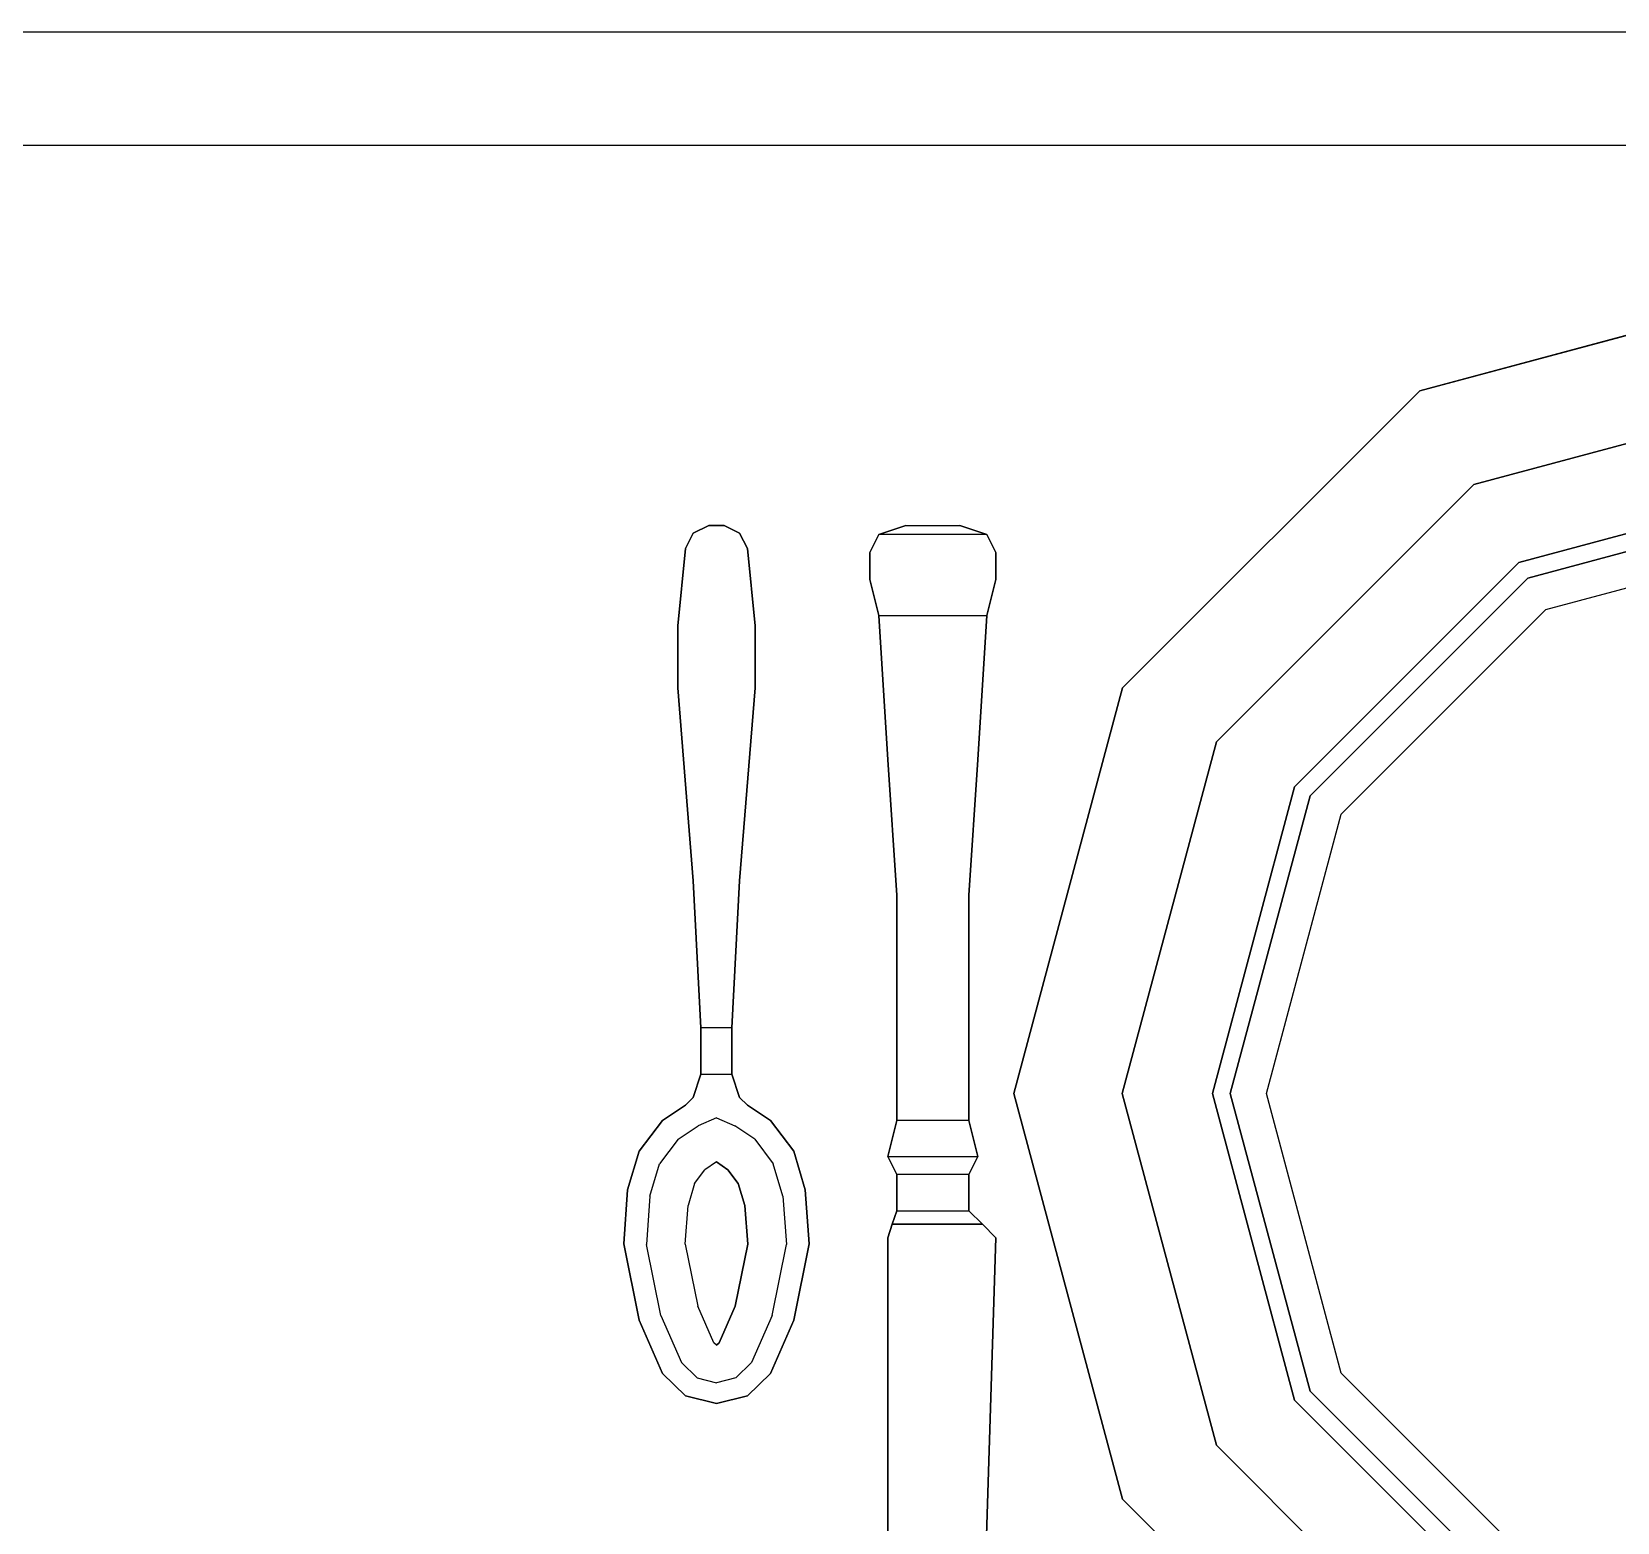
# Model space of a CAD drawing. Header units: inches. Extents: x 38074 to 101214, y 18833 to 57379.
# Drawn here: x 98586.5 to 98857.2, y 36778.2 to 37032.6 of the extents above; entities that cross this region are included whole.
import ezdxf

# ---------------------------------------------------------------- set-up
doc = ezdxf.new("R2010")
doc.units = ezdxf.units.IN

# ---------------------------------------------------------------- blocks, each defined once
blk = doc.blocks.new('A$C403C54AD')
for p, q in [((0.83575, 1.55195, -0.0006), (1.99923, 1.55195, -0.0006)), ((0.83575, 1.53256, -0.0006), (1.99923, 1.53256, -0.0006))]:
    blk.add_line(p, q)
at = {"linetype": 'ByBlock', "invisible_edges": 5}
for points in [[(1.72651, 1.50922, -0.02349), (1.72651, 1.49075, -0.02349), (1.66648, 1.47466, -0.02349), (1.65725, 1.49066, -0.02349)], [(1.72651, 1.47535, -0.03734), (1.72651, 1.50922, -0.02811), (1.65725, 1.49066, -0.02811), (1.67418, 1.46133, -0.03734)], [(1.65725, 1.49066, -0.02349), (1.66648, 1.47466, -0.02349), (1.62254, 1.43072, -0.02349), (1.60654, 1.43995, -0.02349)], [(1.67418, 1.46133, -0.03734), (1.65725, 1.49066, -0.02811), (1.60654, 1.43995, -0.02811), (1.63587, 1.42302, -0.03734)], [(1.72651, 1.49075, -0.02349), (1.72651, 1.47228, -0.02965), (1.67572, 1.45867, -0.02965), (1.66648, 1.47466, -0.02349)], [(1.72651, 1.46612, -0.04658), (1.72651, 1.47535, -0.03734), (1.67418, 1.46133, -0.03734), (1.6788, 1.45333, -0.04658)], [(1.66648, 1.47466, -0.02349), (1.67572, 1.45867, -0.02965), (1.63853, 1.42148, -0.02965), (1.62254, 1.43072, -0.02349)], [(1.72651, 1.47228, -0.02965), (1.72651, 1.37069, -0.02965), (1.72651, 1.37069, -0.02965), (1.67572, 1.45867, -0.02965)], [(1.6788, 1.45333, -0.04658), (1.67418, 1.46133, -0.03734), (1.63587, 1.42302, -0.03734), (1.64387, 1.4184, -0.04658)], [(1.67572, 1.45867, -0.02965), (1.72651, 1.37069, -0.02965), (1.72651, 1.37069, -0.02965), (1.63853, 1.42148, -0.02965)], [(1.60654, 1.43995, -0.02349), (1.62254, 1.43072, -0.02349), (1.60645, 1.37069, -0.02349), (1.58798, 1.37069, -0.02349)], [(1.63587, 1.42302, -0.03734), (1.60654, 1.43995, -0.02811), (1.58798, 1.37069, -0.02811), (1.62185, 1.37069, -0.03734)], [(1.62254, 1.43072, -0.02349), (1.63853, 1.42148, -0.02965), (1.62492, 1.37069, -0.02965), (1.60645, 1.37069, -0.02349)], [(1.64387, 1.4184, -0.04658), (1.63587, 1.42302, -0.03734), (1.62185, 1.37069, -0.03734), (1.63108, 1.37069, -0.04658)], [(1.63853, 1.42148, -0.02965), (1.72651, 1.37069, -0.02965), (1.72651, 1.37069, -0.02965), (1.62492, 1.37069, -0.02965)], [(1.58798, 1.37069, -0.02349), (1.60645, 1.37069, -0.02349), (1.62254, 1.31066, -0.02349), (1.60654, 1.30143, -0.02349)], [(1.62185, 1.37069, -0.03734), (1.58798, 1.37069, -0.02811), (1.60654, 1.30143, -0.02811), (1.63587, 1.31836, -0.03734)], [(1.60645, 1.37069, -0.02349), (1.62492, 1.37069, -0.02965), (1.63853, 1.3199, -0.02965), (1.62254, 1.31066, -0.02349)], [(1.63108, 1.37069, -0.04658), (1.62185, 1.37069, -0.03734), (1.63587, 1.31836, -0.03734), (1.64387, 1.32297, -0.04658)], [(1.62492, 1.37069, -0.02965), (1.72651, 1.37069, -0.02965), (1.72651, 1.37069, -0.02965), (1.63853, 1.3199, -0.02965)], [(1.63853, 1.3199, -0.02965), (1.72651, 1.37069, -0.02965), (1.72651, 1.37069, -0.02965), (1.67572, 1.28271, -0.02965)], [(1.67572, 1.28271, -0.02965), (1.72651, 1.37069, -0.02965), (1.72651, 1.37069, -0.02965), (1.72651, 1.2691, -0.02965)], [(1.64387, 1.32297, -0.04658), (1.63587, 1.31836, -0.03734), (1.67418, 1.28005, -0.03734), (1.6788, 1.28804, -0.04658)], [(1.63587, 1.31836, -0.03734), (1.60654, 1.30143, -0.02811), (1.65725, 1.25072, -0.02811), (1.67418, 1.28005, -0.03734)], [(1.62254, 1.31066, -0.02349), (1.63853, 1.3199, -0.02965), (1.67572, 1.28271, -0.02965), (1.66648, 1.26672, -0.02349)], [(1.60654, 1.30143, -0.02349), (1.62254, 1.31066, -0.02349), (1.66648, 1.26672, -0.02349), (1.65725, 1.25072, -0.02349)]]:
    blk.add_3dface(points, dxfattribs=at)
at = {"linetype": 'ByBlock'}
for points in [[(1.72651, 1.50922, -0.02811), (1.72651, 1.50922, -0.02349), (1.65725, 1.49066, -0.02349), (1.65725, 1.49066, -0.02811)], [(1.65725, 1.49066, -0.02811), (1.65725, 1.49066, -0.02349), (1.60654, 1.43995, -0.02349), (1.60654, 1.43995, -0.02811)], [(1.60654, 1.43995, -0.02811), (1.60654, 1.43995, -0.02349), (1.58798, 1.37069, -0.02349), (1.58798, 1.37069, -0.02811)], [(1.58798, 1.37069, -0.02811), (1.58798, 1.37069, -0.02349), (1.60654, 1.30143, -0.02349), (1.60654, 1.30143, -0.02811)], [(1.60654, 1.30143, -0.02811), (1.60654, 1.30143, -0.02349), (1.65725, 1.25072, -0.02349), (1.65725, 1.25072, -0.02811)]]:
    blk.add_3dface(points, dxfattribs=at)
for points, invisible_edges in [([(1.53851, 1.46766, -0.04251), (1.53587, 1.46766, -0.04251), (1.53323, 1.46634, -0.04237), (1.54115, 1.46634, -0.04237)], 4), ([(1.53851, 1.46766, -0.04605), (1.53587, 1.46766, -0.04605), (1.53323, 1.46634, -0.04634), (1.54115, 1.46634, -0.04634)], 4), ([(1.53323, 1.46634, -0.04237), (1.54115, 1.46634, -0.04237), (1.54247, 1.4637, -0.04257), (1.53191, 1.4637, -0.04257)], 5), ([(1.53323, 1.46634, -0.04634), (1.54115, 1.46634, -0.04634), (1.54247, 1.4637, -0.04655), (1.53191, 1.4637, -0.04655)], 5), ([(1.56336, 1.46304, -0.03581), (1.58491, 1.46304, -0.03581), (1.58337, 1.46612, -0.03734), (1.5649, 1.46612, -0.03734)], 1), ([(1.56336, 1.46304, -0.04504), (1.58491, 1.46304, -0.04504), (1.58337, 1.46612, -0.0435), (1.5649, 1.46612, -0.0435)], 1), ([(1.54247, 1.4637, -0.04257), (1.53191, 1.4637, -0.04257), (1.53059, 1.45051, -0.0426), (1.54379, 1.45051, -0.0426)], 5), ([(1.54247, 1.4637, -0.04655), (1.53191, 1.4637, -0.04655), (1.53059, 1.45051, -0.04658), (1.54379, 1.45051, -0.04658)], 5), ([(1.58491, 1.45842, -0.03427), (1.56336, 1.45842, -0.03427), (1.56336, 1.46304, -0.03581), (1.58491, 1.46304, -0.03581)], 5), ([(1.58491, 1.45842, -0.04658), (1.56336, 1.45842, -0.04658), (1.56336, 1.46304, -0.04504), (1.58491, 1.46304, -0.04504)], 5), ([(1.5649, 1.45227, -0.03581), (1.58337, 1.45227, -0.03581), (1.58491, 1.45842, -0.03427), (1.56336, 1.45842, -0.03427)], 4), ([(1.5649, 1.45227, -0.04504), (1.58337, 1.45227, -0.04504), (1.58491, 1.45842, -0.04658), (1.56336, 1.45842, -0.04658)], 4), ([(1.58183, 1.42764, -0.03427), (1.56644, 1.42764, -0.03427), (1.5649, 1.45227, -0.03581), (1.58337, 1.45227, -0.03581)], 1), ([(1.58183, 1.42764, -0.04658), (1.56644, 1.42764, -0.04658), (1.5649, 1.45227, -0.04504), (1.58337, 1.45227, -0.04504)], 1), ([(1.53059, 1.45051, -0.0426), (1.54379, 1.45051, -0.0426), (1.54379, 1.43995, -0.04232), (1.53059, 1.43995, -0.04232)], 5), ([(1.53059, 1.45051, -0.04658), (1.54379, 1.45051, -0.04658), (1.54379, 1.43995, -0.0463), (1.53059, 1.43995, -0.0463)], 5), ([(1.54379, 1.43995, -0.0463), (1.53059, 1.43995, -0.0463), (1.53323, 1.40697, -0.04292), (1.54115, 1.40697, -0.04292)], 5), ([(1.53059, 1.43995, -0.0463), (1.53059, 1.43995, -0.04232), (1.53323, 1.40697, -0.04028), (1.53323, 1.40697, -0.04292)], 4), ([(1.54379, 1.43995, -0.04232), (1.53059, 1.43995, -0.04232), (1.53323, 1.40697, -0.04028), (1.54115, 1.40697, -0.04028)], 5), ([(1.54115, 1.40697, -0.04292), (1.54115, 1.40697, -0.04028), (1.54379, 1.43995, -0.04232), (1.54379, 1.43995, -0.0463)], 1), ([(1.56797, 1.40455, -0.03427), (1.58029, 1.40455, -0.03427), (1.58183, 1.42764, -0.03427), (1.56644, 1.42764, -0.03427)], 5), ([(1.56797, 1.40455, -0.04658), (1.58029, 1.40455, -0.04658), (1.58183, 1.42764, -0.04658), (1.56644, 1.42764, -0.04658)], 5), ([(1.53323, 1.40697, -0.04028), (1.54115, 1.40697, -0.04028), (1.53983, 1.3819, -0.03779), (1.53455, 1.3819, -0.03779)], 1), ([(1.53323, 1.40697, -0.04028), (1.53323, 1.40697, -0.04292), (1.53455, 1.3819, -0.04001), (1.53455, 1.3819, -0.03779)], 5), ([(1.53323, 1.40697, -0.04292), (1.54115, 1.40697, -0.04292), (1.53983, 1.3819, -0.04001), (1.53455, 1.3819, -0.04001)], 1), ([(1.53983, 1.3819, -0.03779), (1.53983, 1.3819, -0.04001), (1.54115, 1.40697, -0.04292), (1.54115, 1.40697, -0.04028)], 5), ([(1.58029, 1.36607, -0.03581), (1.56797, 1.36607, -0.03581), (1.56797, 1.40455, -0.03427), (1.58029, 1.40455, -0.03427)], 4), ([(1.58029, 1.36607, -0.04504), (1.56797, 1.36607, -0.04504), (1.56797, 1.40455, -0.04658), (1.58029, 1.40455, -0.04658)], 4), ([(1.53455, 1.3819, -0.04001), (1.53455, 1.3819, -0.03779), (1.53455, 1.37399, -0.03842), (1.53455, 1.37399, -0.04064)], 5), ([(1.53983, 1.37399, -0.04064), (1.53983, 1.37399, -0.03842), (1.53983, 1.3819, -0.03779), (1.53983, 1.3819, -0.04001)], 5), ([(1.53455, 1.37399, -0.03842), (1.53983, 1.37399, -0.03842), (1.54115, 1.37003, -0.04027), (1.53323, 1.37003, -0.04027)], 4), ([(1.53455, 1.37399, -0.03842), (1.53455, 1.37399, -0.04064), (1.53323, 1.37003, -0.04236), (1.53323, 1.37003, -0.04027)], 5), ([(1.53455, 1.37399, -0.04064), (1.53983, 1.37399, -0.04064), (1.54115, 1.37003, -0.04236), (1.53323, 1.37003, -0.04236)], 4), ([(1.53983, 1.37399, -0.04064), (1.53983, 1.37399, -0.03842), (1.54115, 1.37003, -0.04027), (1.54115, 1.37003, -0.04236)], 5), ([(1.54115, 1.37003, -0.04027), (1.53323, 1.37003, -0.04027), (1.53191, 1.3687, -0.041), (1.54247, 1.3687, -0.041)], 5), ([(1.54115, 1.37003, -0.04236), (1.53323, 1.37003, -0.04236), (1.53191, 1.3687, -0.04315), (1.54247, 1.3687, -0.04315)], 5), ([(1.53323, 1.37003, -0.04236), (1.53323, 1.37003, -0.04027), (1.53191, 1.3687, -0.041), (1.53191, 1.3687, -0.04315)], 1), ([(1.54115, 1.37003, -0.04027), (1.54115, 1.37003, -0.04236), (1.54247, 1.3687, -0.04315), (1.54247, 1.3687, -0.041)], 1), ([(1.53405, 1.36518, -0.04424), (1.53191, 1.3687, -0.04315), (1.52796, 1.36608, -0.04195), (1.53064, 1.36289, -0.04423)], 5), ([(1.53405, 1.36518, -0.04292), (1.53191, 1.3687, -0.041), (1.52796, 1.36608, -0.04063), (1.53064, 1.36289, -0.04291)], 5), ([(1.53191, 1.3687, -0.04315), (1.53719, 1.3687, -0.04315), (1.53719, 1.36654, -0.04406), (1.53405, 1.36518, -0.04424)], 11), ([(1.53191, 1.3687, -0.041), (1.53719, 1.3687, -0.041), (1.53719, 1.36654, -0.04274), (1.53405, 1.36518, -0.04292)], 11), ([(1.54247, 1.3687, -0.04315), (1.53719, 1.3687, -0.04315), (1.53719, 1.36654, -0.04406), (1.54033, 1.36518, -0.04424)], 11), ([(1.54247, 1.3687, -0.041), (1.53719, 1.3687, -0.041), (1.53719, 1.36654, -0.04274), (1.54033, 1.36518, -0.04292)], 11), ([(1.54033, 1.36518, -0.04292), (1.54247, 1.3687, -0.041), (1.54643, 1.36608, -0.04063), (1.54374, 1.36289, -0.04291)], 5), ([(1.52796, 1.36608, -0.04195), (1.53064, 1.36289, -0.04423), (1.52749, 1.35867, -0.04406), (1.524, 1.36082, -0.04147)], 5), ([(1.52796, 1.36608, -0.04063), (1.53064, 1.36289, -0.04291), (1.52749, 1.35867, -0.04274), (1.524, 1.36082, -0.04015)], 5), ([(1.53523, 1.35767, -0.04647), (1.53064, 1.36289, -0.04423), (1.53405, 1.36518, -0.04424), (1.53719, 1.35902, -0.04627)], 5), ([(1.53523, 1.35767, -0.04515), (1.53064, 1.36289, -0.04291), (1.53405, 1.36518, -0.04292), (1.53719, 1.35902, -0.04495)], 5), ([(1.53405, 1.36518, -0.04424), (1.53719, 1.35902, -0.04627), (1.53719, 1.35902, -0.04627), (1.53719, 1.36654, -0.04406)], 5), ([(1.53405, 1.36518, -0.04292), (1.53719, 1.35902, -0.04495), (1.53719, 1.35902, -0.04495), (1.53719, 1.36654, -0.04274)], 5), ([(1.54033, 1.36518, -0.04424), (1.53719, 1.35902, -0.04627), (1.53719, 1.35902, -0.04627), (1.53719, 1.36654, -0.04406)], 5), ([(1.54033, 1.36518, -0.04292), (1.53719, 1.35902, -0.04495), (1.53719, 1.35902, -0.04495), (1.53719, 1.36654, -0.04274)], 5), ([(1.53915, 1.35767, -0.04647), (1.54374, 1.36289, -0.04423), (1.54033, 1.36518, -0.04424), (1.53719, 1.35902, -0.04627)], 5), ([(1.53915, 1.35767, -0.04515), (1.54374, 1.36289, -0.04291), (1.54033, 1.36518, -0.04292), (1.53719, 1.35902, -0.04495)], 5), ([(1.54643, 1.36608, -0.04195), (1.54374, 1.36289, -0.04423), (1.54689, 1.35867, -0.04406), (1.55038, 1.36082, -0.04147)], 5), ([(1.54643, 1.36608, -0.04063), (1.54374, 1.36289, -0.04291), (1.54689, 1.35867, -0.04274), (1.55038, 1.36082, -0.04015)], 5), ([(1.52749, 1.35867, -0.04406), (1.53346, 1.3553, -0.04638), (1.53523, 1.35767, -0.04647), (1.53064, 1.36289, -0.04423)], 5), ([(1.52749, 1.35867, -0.04274), (1.53346, 1.3553, -0.04506), (1.53523, 1.35767, -0.04515), (1.53064, 1.36289, -0.04291)], 5), ([(1.54689, 1.35867, -0.04406), (1.54092, 1.3553, -0.04638), (1.53915, 1.35767, -0.04647), (1.54374, 1.36289, -0.04423)], 5), ([(1.54689, 1.35867, -0.04274), (1.54092, 1.3553, -0.04506), (1.53915, 1.35767, -0.04515), (1.54374, 1.36289, -0.04291)], 5), ([(1.52749, 1.35867, -0.04274), (1.524, 1.36082, -0.04015), (1.52202, 1.35422, -0.03974), (1.52583, 1.35316, -0.04222)], 5), ([(1.52749, 1.35867, -0.04406), (1.524, 1.36082, -0.04147), (1.52202, 1.35422, -0.04106), (1.52583, 1.35316, -0.04354)], 5), ([(1.53523, 1.35767, -0.04647), (1.53915, 1.35767, -0.04647), (1.53719, 1.35902, -0.04627)], 1), ([(1.53523, 1.35767, -0.04515), (1.53915, 1.35767, -0.04515), (1.53719, 1.35902, -0.04495)], 1), ([(1.54689, 1.35867, -0.04274), (1.55038, 1.36082, -0.04015), (1.55236, 1.35422, -0.03974), (1.54855, 1.35316, -0.04222)], 5), ([(1.54689, 1.35867, -0.04406), (1.55038, 1.36082, -0.04147), (1.55236, 1.35422, -0.04106), (1.54855, 1.35316, -0.04354)], 5), ([(1.53234, 1.35158, -0.04614), (1.52583, 1.35316, -0.04354), (1.52749, 1.35867, -0.04406), (1.53346, 1.3553, -0.04638)], 5), ([(1.53234, 1.35158, -0.04482), (1.52583, 1.35316, -0.04222), (1.52749, 1.35867, -0.04274), (1.53346, 1.3553, -0.04506)], 5), ([(1.54092, 1.3553, -0.04638), (1.53346, 1.3553, -0.04638), (1.53523, 1.35767, -0.04647), (1.53915, 1.35767, -0.04647)], 5), ([(1.54092, 1.3553, -0.04506), (1.53346, 1.3553, -0.04506), (1.53523, 1.35767, -0.04515), (1.53915, 1.35767, -0.04515)], 5), ([(1.54204, 1.35158, -0.04482), (1.54855, 1.35316, -0.04222), (1.54689, 1.35867, -0.04274), (1.54092, 1.3553, -0.04506)], 5), ([(1.56797, 1.35684, -0.04504), (1.56797, 1.35684, -0.03581), (1.56797, 1.35068, -0.03581), (1.56797, 1.35068, -0.04504)], 4), ([(1.58029, 1.35068, -0.04504), (1.58029, 1.35068, -0.03581), (1.58029, 1.35684, -0.03581), (1.58029, 1.35684, -0.04504)], 1), ([(1.52202, 1.35422, -0.03974), (1.52583, 1.35316, -0.04222), (1.52524, 1.34491, -0.04133), (1.52136, 1.34501, -0.03888)], 5), ([(1.52202, 1.35422, -0.04106), (1.52583, 1.35316, -0.04354), (1.52524, 1.34491, -0.04265), (1.52136, 1.34501, -0.0402)], 5), ([(1.53234, 1.35158, -0.04614), (1.54204, 1.35158, -0.04614), (1.54092, 1.3553, -0.04638), (1.53346, 1.3553, -0.04638)], 5), ([(1.53234, 1.35158, -0.04482), (1.54204, 1.35158, -0.04482), (1.54092, 1.3553, -0.04506), (1.53346, 1.3553, -0.04506)], 5), ([(1.55236, 1.35422, -0.03974), (1.54855, 1.35316, -0.04222), (1.54914, 1.34491, -0.04133), (1.55302, 1.34501, -0.03888)], 5), ([(1.55236, 1.35422, -0.04106), (1.54855, 1.35316, -0.04354), (1.54914, 1.34491, -0.04265), (1.55302, 1.34501, -0.0402)], 5), ([(1.52524, 1.34491, -0.04265), (1.53187, 1.34497, -0.0452), (1.53234, 1.35158, -0.04614), (1.52583, 1.35316, -0.04354)], 5), ([(1.52524, 1.34491, -0.04133), (1.53187, 1.34497, -0.04388), (1.53234, 1.35158, -0.04482), (1.52583, 1.35316, -0.04222)], 5), ([(1.54252, 1.34497, -0.0452), (1.53187, 1.34497, -0.0452), (1.53234, 1.35158, -0.04614), (1.54204, 1.35158, -0.04614)], 5), ([(1.54252, 1.34497, -0.04388), (1.53187, 1.34497, -0.04388), (1.53234, 1.35158, -0.04482), (1.54204, 1.35158, -0.04482)], 5), ([(1.54914, 1.34491, -0.04265), (1.54252, 1.34497, -0.0452), (1.54204, 1.35158, -0.04614), (1.54855, 1.35316, -0.04354)], 5), ([(1.54914, 1.34491, -0.04133), (1.54252, 1.34497, -0.04388), (1.54204, 1.35158, -0.04482), (1.54855, 1.35316, -0.04222)], 5), ([(1.58491, 1.34606, -0.03965), (1.56644, 1.34606, -0.03965), (1.56721, 1.34837, -0.03888), (1.5826, 1.34837, -0.03888)], 1), ([(1.58491, 1.34606, -0.04119), (1.56644, 1.34606, -0.04119), (1.56721, 1.34837, -0.04196), (1.5826, 1.34837, -0.04196)], 1), ([(1.56721, 1.34837, -0.04196), (1.56721, 1.34837, -0.03888), (1.56644, 1.34606, -0.03965), (1.56644, 1.34606, -0.04119)], 5), ([(1.56797, 1.35068, -0.03581), (1.56797, 1.35068, -0.04504), (1.56721, 1.34837, -0.04196), (1.56721, 1.34837, -0.03888)], 5), ([(1.5826, 1.34837, -0.03888), (1.5826, 1.34837, -0.04196), (1.58029, 1.35068, -0.04504), (1.58029, 1.35068, -0.03581)], 5), ([(1.58491, 1.34606, -0.04119), (1.58491, 1.34606, -0.03965), (1.5826, 1.34837, -0.03888), (1.5826, 1.34837, -0.04196)], 5), ([(1.56644, 1.28757, -0.03965), (1.58183, 1.24909, -0.03965), (1.58491, 1.34606, -0.03965), (1.56644, 1.34606, -0.03965)], 5), ([(1.56644, 1.28757, -0.04119), (1.58183, 1.24909, -0.04119), (1.58491, 1.34606, -0.04119), (1.56644, 1.34606, -0.04119)], 5), ([(1.56644, 1.34606, -0.03965), (1.56644, 1.34606, -0.04119), (1.56644, 1.28757, -0.04119), (1.56644, 1.28757, -0.03965)], 5), ([(1.58183, 1.24909, -0.04119), (1.58183, 1.24909, -0.03965), (1.58491, 1.34606, -0.03965), (1.58491, 1.34606, -0.04119)], 5), ([(1.52524, 1.34491, -0.04265), (1.52136, 1.34501, -0.0402), (1.524, 1.33198, -0.03816), (1.5277, 1.33278, -0.04067)], 5), ([(1.52524, 1.34491, -0.04133), (1.52136, 1.34501, -0.03888), (1.524, 1.33198, -0.03684), (1.5277, 1.33278, -0.03935)], 5), ([(1.53402, 1.33436, -0.04216), (1.5277, 1.33278, -0.03935), (1.52524, 1.34491, -0.04133), (1.53187, 1.34497, -0.04388)], 5), ([(1.53402, 1.33436, -0.04348), (1.5277, 1.33278, -0.04067), (1.52524, 1.34491, -0.04265), (1.53187, 1.34497, -0.0452)], 5), ([(1.53402, 1.33436, -0.04216), (1.54037, 1.33436, -0.04216), (1.54252, 1.34497, -0.04388), (1.53187, 1.34497, -0.04388)], 5), ([(1.53402, 1.33436, -0.04348), (1.54037, 1.33436, -0.04348), (1.54252, 1.34497, -0.0452), (1.53187, 1.34497, -0.0452)], 5), ([(1.54037, 1.33436, -0.04216), (1.54668, 1.33278, -0.03935), (1.54914, 1.34491, -0.04133), (1.54252, 1.34497, -0.04388)], 5), ([(1.54037, 1.33436, -0.04348), (1.54668, 1.33278, -0.04067), (1.54914, 1.34491, -0.04265), (1.54252, 1.34497, -0.0452)], 5), ([(1.54914, 1.34491, -0.04265), (1.55302, 1.34501, -0.0402), (1.55038, 1.33198, -0.03816), (1.54668, 1.33278, -0.04067)], 5), ([(1.54914, 1.34491, -0.04133), (1.55302, 1.34501, -0.03888), (1.55038, 1.33198, -0.03684), (1.54668, 1.33278, -0.03935)], 5), ([(1.524, 1.33198, -0.03816), (1.5277, 1.33278, -0.04067), (1.53121, 1.32476, -0.03896), (1.52796, 1.32291, -0.03632)], 5), ([(1.524, 1.33198, -0.03684), (1.5277, 1.33278, -0.03935), (1.53121, 1.32476, -0.03764), (1.52796, 1.32291, -0.035)], 5), ([(1.53121, 1.32476, -0.03896), (1.53675, 1.32814, -0.04186), (1.53402, 1.33436, -0.04348), (1.5277, 1.33278, -0.04067)], 5), ([(1.53121, 1.32476, -0.03764), (1.53675, 1.32814, -0.04054), (1.53402, 1.33436, -0.04216), (1.5277, 1.33278, -0.03935)], 5), ([(1.53763, 1.32814, -0.04186), (1.53675, 1.32814, -0.04186), (1.53402, 1.33436, -0.04348), (1.54037, 1.33436, -0.04348)], 5), ([(1.53763, 1.32814, -0.04054), (1.53675, 1.32814, -0.04054), (1.53402, 1.33436, -0.04216), (1.54037, 1.33436, -0.04216)], 5), ([(1.54318, 1.32476, -0.03896), (1.53763, 1.32814, -0.04186), (1.54037, 1.33436, -0.04348), (1.54668, 1.33278, -0.04067)], 5), ([(1.54318, 1.32476, -0.03764), (1.53763, 1.32814, -0.04054), (1.54037, 1.33436, -0.04216), (1.54668, 1.33278, -0.03935)], 5), ([(1.55038, 1.33198, -0.03816), (1.54668, 1.33278, -0.04067), (1.54318, 1.32476, -0.03896), (1.54643, 1.32291, -0.03632)], 5), ([(1.55038, 1.33198, -0.03684), (1.54668, 1.33278, -0.03935), (1.54318, 1.32476, -0.03764), (1.54643, 1.32291, -0.035)], 5), ([(1.53675, 1.32814, -0.04054), (1.53388, 1.32213, -0.03709), (1.53121, 1.32476, -0.03764), (1.53675, 1.32814, -0.04054)], 5), ([(1.53675, 1.32814, -0.04186), (1.53388, 1.32213, -0.03841), (1.53121, 1.32476, -0.03896), (1.53675, 1.32814, -0.04186)], 5), ([(1.53719, 1.32132, -0.0369), (1.53719, 1.32772, -0.0404), (1.53675, 1.32814, -0.04054), (1.53388, 1.32213, -0.03709)], 5), ([(1.53719, 1.32132, -0.03822), (1.53719, 1.32772, -0.04172), (1.53675, 1.32814, -0.04186), (1.53388, 1.32213, -0.03841)], 5), ([(1.53719, 1.32772, -0.0404), (1.53675, 1.32814, -0.04054), (1.53763, 1.32814, -0.04054), (1.53719, 1.32772, -0.0404)], 2), ([(1.53719, 1.32772, -0.04172), (1.53675, 1.32814, -0.04186), (1.53763, 1.32814, -0.04186), (1.53719, 1.32772, -0.04172)], 2), ([(1.53719, 1.32132, -0.0369), (1.53719, 1.32772, -0.0404), (1.53763, 1.32814, -0.04054), (1.5405, 1.32213, -0.03709)], 5), ([(1.53719, 1.32132, -0.03822), (1.53719, 1.32772, -0.04172), (1.53763, 1.32814, -0.04186), (1.5405, 1.32213, -0.03841)], 5), ([(1.53763, 1.32814, -0.04054), (1.5405, 1.32213, -0.03709), (1.54318, 1.32476, -0.03764), (1.53763, 1.32814, -0.04054)], 5), ([(1.53763, 1.32814, -0.04186), (1.5405, 1.32213, -0.03841), (1.54318, 1.32476, -0.03896), (1.53763, 1.32814, -0.04186)], 5), ([(1.53121, 1.32476, -0.03896), (1.52796, 1.32291, -0.03632), (1.53191, 1.31907, -0.03523), (1.53388, 1.32213, -0.03841)], 5), ([(1.53121, 1.32476, -0.03764), (1.52796, 1.32291, -0.035), (1.53191, 1.31907, -0.03391), (1.53388, 1.32213, -0.03709)], 5), ([(1.54318, 1.32476, -0.03896), (1.54643, 1.32291, -0.03632), (1.54247, 1.31907, -0.03523), (1.5405, 1.32213, -0.03841)], 5), ([(1.54318, 1.32476, -0.03764), (1.54643, 1.32291, -0.035), (1.54247, 1.31907, -0.03391), (1.5405, 1.32213, -0.03709)], 5), ([(1.53191, 1.31907, -0.03523), (1.53388, 1.32213, -0.03841), (1.53719, 1.32132, -0.03822), (1.53719, 1.31776, -0.03505)], 5), ([(1.53191, 1.31907, -0.03391), (1.53388, 1.32213, -0.03709), (1.53719, 1.32132, -0.0369), (1.53719, 1.31776, -0.03373)], 5), ([(1.54247, 1.31907, -0.03523), (1.5405, 1.32213, -0.03841), (1.53719, 1.32132, -0.03822), (1.53719, 1.31776, -0.03505)], 5), ([(1.54247, 1.31907, -0.03391), (1.5405, 1.32213, -0.03709), (1.53719, 1.32132, -0.0369), (1.53719, 1.31776, -0.03373)], 5)]:
    blk.add_3dface(points, dxfattribs=dict(invisible_edges=invisible_edges))
for points in [[(1.53587, 1.46766, -0.04605), (1.53587, 1.46766, -0.04251), (1.53323, 1.46634, -0.04237), (1.53323, 1.46634, -0.04634)], [(1.53851, 1.46766, -0.04251), (1.53851, 1.46766, -0.04605), (1.53587, 1.46766, -0.04605), (1.53587, 1.46766, -0.04251)], [(1.54115, 1.46634, -0.04634), (1.54115, 1.46634, -0.04237), (1.53851, 1.46766, -0.04251), (1.53851, 1.46766, -0.04605)], [(1.58337, 1.46612, -0.03734), (1.5649, 1.46612, -0.03734), (1.56951, 1.46766, -0.04042), (1.57875, 1.46766, -0.04042)], [(1.56951, 1.46766, -0.04042), (1.56951, 1.46766, -0.04042), (1.5649, 1.46612, -0.03734), (1.5649, 1.46612, -0.0435)], [(1.58337, 1.46612, -0.0435), (1.5649, 1.46612, -0.0435), (1.56951, 1.46766, -0.04042), (1.57875, 1.46766, -0.04042)], [(1.58337, 1.46612, -0.03734), (1.58337, 1.46612, -0.0435), (1.57875, 1.46766, -0.04042)], [(1.53323, 1.46634, -0.04237), (1.53323, 1.46634, -0.04634), (1.53191, 1.4637, -0.04655), (1.53191, 1.4637, -0.04257)], [(1.54247, 1.4637, -0.04257), (1.54247, 1.4637, -0.04655), (1.54115, 1.46634, -0.04634), (1.54115, 1.46634, -0.04237)], [(1.5649, 1.46612, -0.03734), (1.5649, 1.46612, -0.0435), (1.56336, 1.46304, -0.04504), (1.56336, 1.46304, -0.03581)], [(1.58491, 1.46304, -0.04504), (1.58491, 1.46304, -0.03581), (1.58337, 1.46612, -0.03734), (1.58337, 1.46612, -0.0435)], [(1.53191, 1.4637, -0.04655), (1.53191, 1.4637, -0.04257), (1.53059, 1.45051, -0.0426), (1.53059, 1.45051, -0.04658)], [(1.54379, 1.45051, -0.04658), (1.54379, 1.45051, -0.0426), (1.54247, 1.4637, -0.04257), (1.54247, 1.4637, -0.04655)], [(1.56336, 1.46304, -0.03581), (1.56336, 1.46304, -0.04504), (1.56336, 1.45842, -0.04658), (1.56336, 1.45842, -0.03427)], [(1.58491, 1.45842, -0.03427), (1.58491, 1.45842, -0.04658), (1.58491, 1.46304, -0.04504), (1.58491, 1.46304, -0.03581)], [(1.56336, 1.45842, -0.04658), (1.56336, 1.45842, -0.03427), (1.5649, 1.45227, -0.03581), (1.5649, 1.45227, -0.04504)], [(1.58337, 1.45227, -0.04504), (1.58337, 1.45227, -0.03581), (1.58491, 1.45842, -0.03427), (1.58491, 1.45842, -0.04658)], [(1.5649, 1.45227, -0.03581), (1.5649, 1.45227, -0.04504), (1.56644, 1.42764, -0.04658), (1.56644, 1.42764, -0.03427)], [(1.58183, 1.42764, -0.03427), (1.58183, 1.42764, -0.04658), (1.58337, 1.45227, -0.04504), (1.58337, 1.45227, -0.03581)], [(1.53059, 1.45051, -0.0426), (1.53059, 1.45051, -0.04658), (1.53059, 1.43995, -0.0463), (1.53059, 1.43995, -0.04232)], [(1.54379, 1.43995, -0.04232), (1.54379, 1.43995, -0.0463), (1.54379, 1.45051, -0.04658), (1.54379, 1.45051, -0.0426)], [(1.56644, 1.42764, -0.04658), (1.56644, 1.42764, -0.03427), (1.56797, 1.40455, -0.03427), (1.56797, 1.40455, -0.04658)], [(1.58029, 1.40455, -0.04658), (1.58029, 1.40455, -0.03427), (1.58183, 1.42764, -0.03427), (1.58183, 1.42764, -0.04658)], [(1.56797, 1.40455, -0.03427), (1.56797, 1.40455, -0.04658), (1.56797, 1.36607, -0.04504), (1.56797, 1.36607, -0.03581)], [(1.58029, 1.36607, -0.03581), (1.58029, 1.36607, -0.04504), (1.58029, 1.40455, -0.04658), (1.58029, 1.40455, -0.03427)], [(1.53983, 1.3819, -0.04001), (1.53455, 1.3819, -0.04001), (1.53455, 1.37399, -0.04064), (1.53983, 1.37399, -0.04064)], [(1.53983, 1.3819, -0.03779), (1.53455, 1.3819, -0.03779), (1.53455, 1.37399, -0.03842), (1.53983, 1.37399, -0.03842)], [(1.53191, 1.3687, -0.04315), (1.53191, 1.3687, -0.041), (1.52796, 1.36608, -0.04063), (1.52796, 1.36608, -0.04195)], [(1.54643, 1.36608, -0.04195), (1.54643, 1.36608, -0.04063), (1.54247, 1.3687, -0.041), (1.54247, 1.3687, -0.04315)], [(1.52796, 1.36608, -0.04063), (1.52796, 1.36608, -0.04195), (1.524, 1.36082, -0.04147), (1.524, 1.36082, -0.04015)], [(1.55038, 1.36082, -0.04015), (1.55038, 1.36082, -0.04147), (1.54643, 1.36608, -0.04195), (1.54643, 1.36608, -0.04063)], [(1.56644, 1.35991, -0.03427), (1.58183, 1.35991, -0.03427), (1.58029, 1.36607, -0.03581), (1.56797, 1.36607, -0.03581)], [(1.56644, 1.35991, -0.04658), (1.58183, 1.35991, -0.04658), (1.58029, 1.36607, -0.04504), (1.56797, 1.36607, -0.04504)], [(1.56797, 1.36607, -0.04504), (1.56797, 1.36607, -0.03581), (1.56644, 1.35991, -0.03427), (1.56644, 1.35991, -0.04658)], [(1.58183, 1.35991, -0.04658), (1.58183, 1.35991, -0.03427), (1.58029, 1.36607, -0.03581), (1.58029, 1.36607, -0.04504)], [(1.524, 1.36082, -0.04147), (1.524, 1.36082, -0.04015), (1.52202, 1.35422, -0.03974), (1.52202, 1.35422, -0.04106)], [(1.55236, 1.35422, -0.04106), (1.55236, 1.35422, -0.03974), (1.55038, 1.36082, -0.04015), (1.55038, 1.36082, -0.04147)], [(1.58029, 1.35684, -0.03581), (1.56797, 1.35684, -0.03581), (1.56644, 1.35991, -0.03427), (1.58183, 1.35991, -0.03427)], [(1.58029, 1.35684, -0.04504), (1.56797, 1.35684, -0.04504), (1.56644, 1.35991, -0.04658), (1.58183, 1.35991, -0.04658)], [(1.56644, 1.35991, -0.03427), (1.56644, 1.35991, -0.04658), (1.56797, 1.35684, -0.04504), (1.56797, 1.35684, -0.03581)], [(1.58029, 1.35684, -0.03581), (1.58029, 1.35684, -0.04504), (1.58183, 1.35991, -0.04658), (1.58183, 1.35991, -0.03427)], [(1.56797, 1.35068, -0.03581), (1.58029, 1.35068, -0.03581), (1.58029, 1.35684, -0.03581), (1.56797, 1.35684, -0.03581)], [(1.56797, 1.35068, -0.04504), (1.58029, 1.35068, -0.04504), (1.58029, 1.35684, -0.04504), (1.56797, 1.35684, -0.04504)], [(1.52202, 1.35422, -0.03974), (1.52202, 1.35422, -0.04106), (1.52136, 1.34501, -0.0402), (1.52136, 1.34501, -0.03888)], [(1.55302, 1.34501, -0.0402), (1.55302, 1.34501, -0.03888), (1.55236, 1.35422, -0.03974), (1.55236, 1.35422, -0.04106)], [(1.5826, 1.34837, -0.03888), (1.56721, 1.34837, -0.03888), (1.56797, 1.35068, -0.03581), (1.58029, 1.35068, -0.03581)], [(1.5826, 1.34837, -0.04196), (1.56721, 1.34837, -0.04196), (1.56797, 1.35068, -0.04504), (1.58029, 1.35068, -0.04504)], [(1.52136, 1.34501, -0.0402), (1.52136, 1.34501, -0.03888), (1.524, 1.33198, -0.03684), (1.524, 1.33198, -0.03816)], [(1.55038, 1.33198, -0.03684), (1.55038, 1.33198, -0.03816), (1.55302, 1.34501, -0.0402), (1.55302, 1.34501, -0.03888)], [(1.524, 1.33198, -0.03684), (1.524, 1.33198, -0.03816), (1.52796, 1.32291, -0.03632), (1.52796, 1.32291, -0.035)], [(1.54643, 1.32291, -0.03632), (1.54643, 1.32291, -0.035), (1.55038, 1.33198, -0.03684), (1.55038, 1.33198, -0.03816)], [(1.52796, 1.32291, -0.03632), (1.52796, 1.32291, -0.035), (1.53191, 1.31907, -0.03391), (1.53191, 1.31907, -0.03523)], [(1.54247, 1.31907, -0.03391), (1.54247, 1.31907, -0.03523), (1.54643, 1.32291, -0.03632), (1.54643, 1.32291, -0.035)], [(1.53191, 1.31907, -0.03391), (1.53191, 1.31907, -0.03523), (1.53719, 1.31776, -0.03505), (1.53719, 1.31776, -0.03373)], [(1.53719, 1.31776, -0.03505), (1.53719, 1.31776, -0.03373), (1.54247, 1.31907, -0.03391), (1.54247, 1.31907, -0.03523)]]:
    blk.add_3dface(points)

msp = doc.modelspace()

# ---------------------------------------------------------------- block references
at = {"xscale": 1000, "yscale": 1000, "zscale": 1000}
msp.add_blockref('A$C403C54AD', (97166.18, 35480.7, 0.6), dxfattribs=at)

doc.saveas('drawing.dxf')
